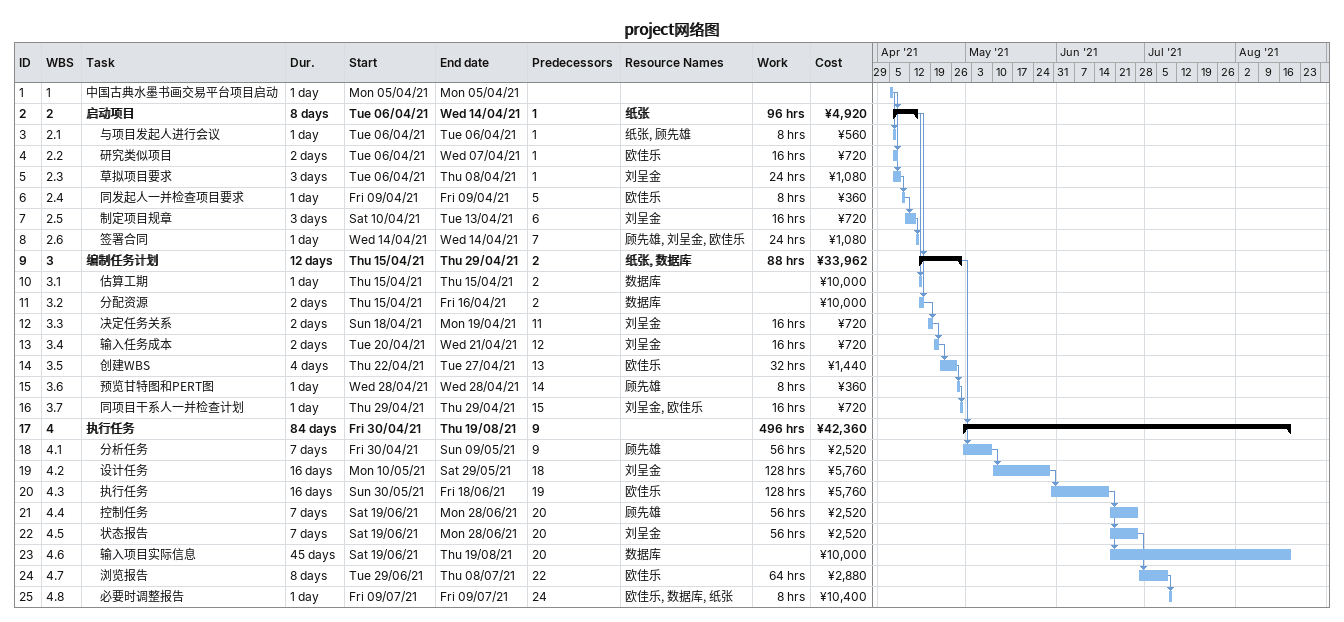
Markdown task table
project网络图

| ID | WBS | Task | Duration | Start | Finish | Predecessors | Resources | Work (h) | Cost (¥) |
|---|---|---|---|---|---|---|---|---|---|
| 1 | 1 | 中国古典水墨书画交易平台项目启动 | 1d | 2021-04-05 | 2021-04-05 |  |  |  |  |
| 2 | 2 | **启动项目** | 8d | 2021-04-06 | 2021-04-14 | 1 | 纸张 | 96 | 4920 |
| 3 | 2.1 | 与项目发起人进行会议 | 1d | 2021-04-06 | 2021-04-06 | 1 | 纸张, 顾先雄 | 8 | 560 |
| 4 | 2.2 | 研究类似项目 | 2d | 2021-04-06 | 2021-04-07 | 1 | 欧佳乐 | 16 | 720 |
| 5 | 2.3 | 草拟项目要求 | 3d | 2021-04-06 | 2021-04-08 | 1 | 刘呈金 | 24 | 1080 |
| 6 | 2.4 | 同发起人一并检查项目要求 | 1d | 2021-04-09 | 2021-04-09 | 5 | 欧佳乐 | 8 | 360 |
| 7 | 2.5 | 制定项目规章 | 3d | 2021-04-10 | 2021-04-13 | 6 | 刘呈金 | 16 | 720 |
| 8 | 2.6 | 签署合同 | 1d | 2021-04-14 | 2021-04-14 | 7 | 顾先雄, 刘呈金, 欧佳乐 | 24 | 1080 |
| 9 | 3 | **编制任务计划** | 12d | 2021-04-15 | 2021-04-29 | 2 | 纸张, 数据库 | 88 | 33962 |
| 10 | 3.1 | 估算工期 | 1d | 2021-04-15 | 2021-04-15 | 2 | 数据库 |  | 10000 |
| 11 | 3.2 | 分配资源 | 2d | 2021-04-15 | 2021-04-16 | 2 | 数据库 |  | 10000 |
| 12 | 3.3 | 决定任务关系 | 2d | 2021-04-18 | 2021-04-19 | 11 | 刘呈金 | 16 | 720 |
| 13 | 3.4 | 输入任务成本 | 2d | 2021-04-20 | 2021-04-21 | 12 | 刘呈金 | 16 | 720 |
| 14 | 3.5 | 创建WBS | 4d | 2021-04-22 | 2021-04-27 | 13 | 欧佳乐 | 32 | 1440 |
| 15 | 3.6 | 预览甘特图和PERT图 | 1d | 2021-04-28 | 2021-04-28 | 14 | 顾先雄 | 8 | 360 |
| 16 | 3.7 | 同项目干系人一并检查计划 | 1d | 2021-04-29 | 2021-04-29 | 15 | 刘呈金, 欧佳乐 | 16 | 720 |
| 17 | 4 | **执行任务** | 84d | 2021-04-30 | 2021-08-19 | 9 |  | 496 | 42360 |
| 18 | 4.1 | 分析任务 | 7d | 2021-04-30 | 2021-05-09 | 9 | 顾先雄 | 56 | 2520 |
| 19 | 4.2 | 设计任务 | 16d | 2021-05-10 | 2021-05-29 | 18 | 刘呈金 | 128 | 5760 |
| 20 | 4.3 | 执行任务 | 16d | 2021-05-30 | 2021-06-18 | 19 | 欧佳乐 | 128 | 5760 |
| 21 | 4.4 | 控制任务 | 7d | 2021-06-19 | 2021-06-28 | 20 | 顾先雄 | 56 | 2520 |
| 22 | 4.5 | 状态报告 | 7d | 2021-06-19 | 2021-06-28 | 20 | 刘呈金 | 56 | 2520 |
| 23 | 4.6 | 输入项目实际信息 | 45d | 2021-06-19 | 2021-08-19 | 20 | 数据库 |  | 10000 |
| 24 | 4.7 | 浏览报告 | 8d | 2021-06-29 | 2021-07-08 | 22 | 欧佳乐 | 64 | 2880 |
| 25 | 4.8 | 必要时调整报告 | 1d | 2021-07-09 | 2021-07-09 | 24 | 欧佳乐, 数据库, 纸张 | 8 | 10400 |
